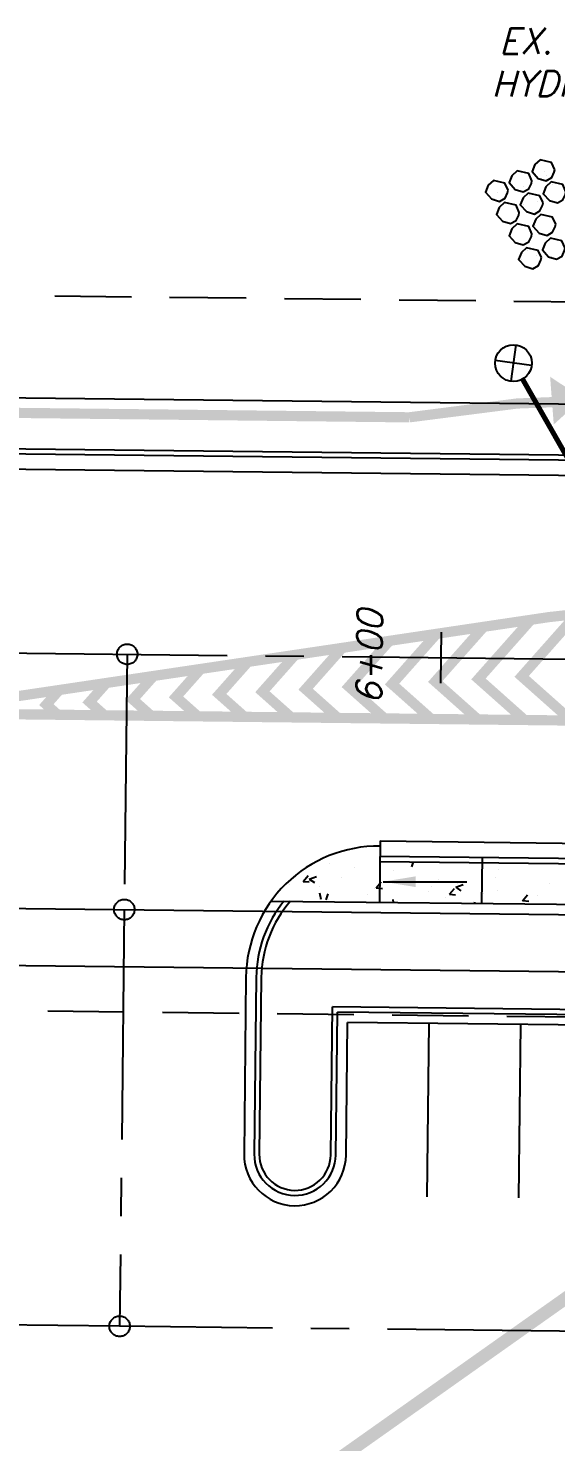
# Model space of a CAD drawing. Header units: feet. Extents: x 2168824 to 2169426, y 1509567 to 1510102.
# Drawn here: x 2169052.2 to 2169104, y 1509832.8 to 1509971.1 of the extents above; entities that cross this region are included whole.
import ezdxf
from ezdxf.enums import TextEntityAlignment as Align

# ---------------------------------------------------------------- set-up
doc = ezdxf.new("R2010")
doc.units = ezdxf.units.FT
doc.header["$LTSCALE"] = 30
doc.header["$MEASUREMENT"] = 0
for name, pattern in [('CENTER2', [1.125, 0.75, -0.125, 0.125, -0.125]), ('HIDDEN', [0.375, 0.25, -0.125]), ('HIDDEN2', [0.1875, 0.125, -0.0625])]:
    doc.linetypes.add(name, pattern=pattern)
for name, color, linetype in [('1_DRLINE', 1, 'MA_DRAINAGE_LINE'), ('3_STRIPE', 252, 'Continuous'), ('4_BNDLINE', 3, 'Continuous'), ('4_CENTERLINE', 9, 'CENTER2'), ('4_CURB', 6, 'Continuous'), ('4_EASELINE', 6, 'HIDDEN'), ('6_EX_DRAINAGE', 252, 'MA_EX_DRAINAGE_LINE'), ('6_EX_SEWER', 252, 'MA_EX_SEWER_LINE'), ('6_EX_UT_POWER_UG', 9, 'MA_EX_UGE_LINE'), ('6_EX_WATER', 252, 'MA_EX_WATER_LINE'), ('6_EX_WATER_TXT', 9, 'Continuous'), ('7_EX_CONC_HATCH', 252, 'Continuous'), ('7_EX_CURB', 9, 'Continuous'), ('7_EX_PVMT_STRIPE', 252, 'HIDDEN2'), ('8_STATIONS', 6, 'Continuous')]:
    doc.layers.add(name, color=color, linetype=linetype)
doc.styles.add('ROMANS', font='romans.shx', dxfattribs={"oblique": 15})
doc.styles.add('ROMANS15', font='romans.shx', dxfattribs={"oblique": 14.99997778074544})
doc.linetypes.add('MA_DRAINAGE_LINE', pattern='A,0.4,-0.2,["SD",ROMANS,S=0.1,R=0,X=-0.1,Y=-0.05],-0.2', length=0.8)
doc.linetypes.add('MA_EX_DRAINAGE_LINE', pattern='A,0.3,-0.2,["EX SD",ROMANS,S=0.1,R=0,X=-0.05,Y=-0.05],-0.5', length=1)
doc.linetypes.add('MA_EX_SEWER_LINE', pattern='A,0.3,-0.2,["EX SS",ROMANS,S=0.1,R=0,X=-0.05,Y=-0.05],-0.5', length=1)
doc.linetypes.add('MA_EX_UGE_LINE', pattern='A,0.3,-0.1,["EX UGE",ROMANS,S=0.1,R=0,X=-0.05,Y=-0.05],-0.6', length=1)
doc.linetypes.add('MA_EX_WATER_LINE', pattern='A,0.3,-0.2,["EX W",ROMANS,S=0.1,R=0,X=-0.05,Y=-0.05],-0.5', length=1)
doc.dimstyles.new('1_SCALE', dxfattribs={"dimscale": 30, "dimtxt": 0.08, "dimasz": 0.08, "dimexe": 0.05, "dimexo": 0.05, "dimgap": 0.02, "dimtad": 1, "dimdec": 0, "dimzin": 0, "dimdsep": 46, "dimtxsty": 'ROMANS15', "dimcen": 0.09, "dimclrd": 256, "dimclre": 256, "dimclrt": 256, "dimaunit": 1, "dimazin": 0, "dimtfac": 1, "dimtdec": 0, "dimtmove": 2, "dimatfit": 0, "dimfxl": 0, "dimtolj": 1, "dimtzin": 0, "dimlwd": -1, "dimlwe": -1, "dimarcsym": 0})

msp = doc.modelspace()

# ---------------------------------------------------------------- hatches: boundary and pattern name
at = {"layer": '6_EX_WATER', "ltscale": 0.7}
h = msp.add_hatch(color=256, dxfattribs=at)
h.paths.add_polyline_path([(2169106.599605004, 1509934.899031147), (2169109.439622945, 1509937.46357824), (2169109.797059955, 1509932.796916599)])
h.paths.add_polyline_path([(2169106.599605004, 1509934.899031147), (2169103.402150054, 1509937.001145697), (2169103.759587063, 1509932.334484055)])

# ---------------------------------------------------------------- linework, layer by layer
at = {"layer": '1_DRLINE', "const_width": 1.25}
msp.add_lwpolyline([(2168971.166288867, 1509752.270445106), (2169138.878046839, 1509870.789487751)], dxfattribs=at)
at = {"layer": '3_STRIPE'}
for p, q in [((2169091.350941021, 1509856.717627939), (2169091.542503149, 1509873.716652702)), ((2169100.350369618, 1509856.616213315), (2169100.541931629, 1509873.61522767)), ((2169078.351763097, 1509856.864234893), (2169078.351763101, 1509856.864234893))]:
    msp.add_line(p, q, dxfattribs=at)
at = {"layer": '4_BNDLINE'}
for p, q in [((2168976.001362345, 1509935.81256469), (2169121.019386232, 1509934.178355579)), ((2168975.528748197, 1509885.81471592), (2169308.989404151, 1509882.056945489))]:
    msp.add_line(p, q, dxfattribs=at)
at = {"layer": '4_CENTERLINE'}
for p, q in [((2168914.266640991, 1509911.506666359), (2169354.742821204, 1509906.542937248)), ((2169061.947700185, 1509909.842447485), (2169061.6659929, 1509884.844034715)), ((2169061.6659929, 1509884.844034716), (2169061.206359477, 1509844.056640816)), ((2169061.206359478, 1509844.056640816), (2168984.211276039, 1509844.924388003)), ((2169211.196834142, 1509842.366223626), (2169061.206359478, 1509844.056640815))]:
    msp.add_line(p, q, dxfattribs=at)
for centre in [(2169061.947700185, 1509909.842447485), (2169061.6659929, 1509884.844034716), (2169061.206359478, 1509844.056640816)]:
    msp.add_circle(centre, 1, dxfattribs=at)
at = {"layer": '4_CURB'}
for p, q in [((2169086.743283709, 1509891.561883005), (2169086.67567396, 1509885.56226394)), ((2169096.72574638, 1509889.949295325), (2169096.675039068, 1509885.449581026)), ((2169073.591987134, 1509878.209227897), (2169073.397158339, 1509860.920322341)), ((2169074.591923645, 1509878.197959606), (2169074.397094849, 1509860.90905405)), ((2169075.091891901, 1509878.19232546), (2169074.897063105, 1509860.903419904)), ((2169081.896618676, 1509860.824541864), (2169082.060008858, 1509875.323617224)), ((2169191.053087116, 1509874.095247399), (2169082.060008858, 1509875.323617224)), ((2169082.396586932, 1509860.818907718), (2169082.554342961, 1509874.818014244)), ((2169190.547484721, 1509873.600913867), (2169082.554342961, 1509874.818014244)), ((2169083.396523443, 1509860.807639427), (2169083.543011167, 1509873.806808285)), ((2169189.536279932, 1509872.612246804), (2169083.543011167, 1509873.806808285))]:
    msp.add_line(p, q, dxfattribs=at)
for centre, radius, start, end in [((2169086.591161774, 1509878.062740109), 13, 89.3543607943798, 179.3543607975628), ((2169086.591161774, 1509878.062740109), 12, 140.6721733401832, 179.3543607975628), ((2169086.591161774, 1509878.062740109), 11.5, 138.6486539620897, 179.3543607975628), ((2169078.396840893, 1509860.863980884), 5, 179.3543607965227, 269.3542945281009), ((2169078.396840893, 1509860.863980884), 4, 179.3543607965227, 269.3542945281009), ((2169078.396840893, 1509860.863980884), 3.5, 179.3543607965227, 269.3542945281009), ((2169078.396840889, 1509860.863980884), 5, 269.3542945281355, 359.3543607915348), ((2169078.396840889, 1509860.863980884), 4, 269.3542945281355, 359.3543607915348), ((2169078.396840889, 1509860.863980884), 3.5, 269.3542945281355, 359.3543607915348)]:
    msp.add_arc(centre, radius, start, end, dxfattribs=at)
at = {"layer": '4_EASELINE'}
for p, q in [((2168976.114045262, 1509945.811929798), (2169406.154844517, 1509940.965797066)), ((2168975.416065281, 1509875.815350811), (2169405.366064116, 1509870.970241311))]:
    msp.add_line(p, q, dxfattribs=at)
at = {"layer": '6_EX_DRAINAGE', "linetype": 'Continuous', "flags": 128}
for points in [[(2169101.61837608, 1509956.189175979), (2169101.301585612, 1509956.898739954), (2169100.165645075, 1509957.155817813), (2169099.66140852, 1509956.685561542), (2169099.387667489, 1509956.003330669), (2169099.992393631, 1509955.335600765), (2169100.776230184, 1509955.10470974), (2169101.321895254, 1509955.406465597), (2169101.56123126, 1509955.936672248)], [(2169103.8688767, 1509957.274644685), (2169103.552086232, 1509957.98420866), (2169102.416145695, 1509958.241286519), (2169101.91190914, 1509957.771030248), (2169101.638168109, 1509957.088799375), (2169102.24289425, 1509956.421069471), (2169103.026730804, 1509956.190178446), (2169103.572395874, 1509956.491934303), (2169103.81173188, 1509957.022140954)], [(2169099.290269842, 1509955.258768399), (2169098.973479374, 1509955.968332374), (2169097.837538837, 1509956.225410233), (2169097.333302282, 1509955.755153961), (2169097.059561251, 1509955.072923089), (2169097.664287393, 1509954.405193185), (2169098.448123946, 1509954.17430216), (2169098.993789016, 1509954.476058017), (2169099.233125022, 1509955.006264668)], [(2169104.955324201, 1509955.103701441), (2169104.638533733, 1509955.813265416), (2169103.502593196, 1509956.070343275), (2169102.99835664, 1509955.600087004), (2169102.724615609, 1509954.917856131), (2169103.329341751, 1509954.250126227), (2169104.113178305, 1509954.019235202), (2169104.658843374, 1509954.320991059), (2169104.89817938, 1509954.85119771)], [(2169102.704823581, 1509954.018232735), (2169102.388033113, 1509954.72779671), (2169101.252092576, 1509954.984874569), (2169100.74785602, 1509954.514618298), (2169100.474114989, 1509953.832387425), (2169101.078841131, 1509953.164657521), (2169101.862677685, 1509952.933766496), (2169102.408342754, 1509953.235522353), (2169102.64767876, 1509953.765729004)], [(2169100.376717343, 1509953.087825155), (2169100.059926875, 1509953.79738913), (2169098.923986338, 1509954.054466989), (2169098.419749782, 1509953.584210717), (2169098.146008751, 1509952.901979845), (2169098.750734893, 1509952.234249941), (2169099.534571447, 1509952.003358916), (2169100.080236516, 1509952.305114773), (2169100.319572522, 1509952.835321424)], [(2169103.946482318, 1509951.924820054), (2169103.62969185, 1509952.634384029), (2169102.493751313, 1509952.891461888), (2169101.989514757, 1509952.421205616), (2169101.715773726, 1509951.738974744), (2169102.320499868, 1509951.07124484), (2169103.104336422, 1509950.840353815), (2169103.650001491, 1509951.142109672), (2169103.889337497, 1509951.672316323)], [(2169101.61837608, 1509950.994412474), (2169101.301585612, 1509951.703976448), (2169100.165645075, 1509951.961054308), (2169099.661408519, 1509951.490798036), (2169099.387667488, 1509950.808567164), (2169099.99239363, 1509950.14083726), (2169100.776230184, 1509949.909946234), (2169101.321895253, 1509950.211702092), (2169101.561231259, 1509950.741908743)], [(2169104.877718583, 1509949.598804019), (2169104.560928115, 1509950.308367994), (2169103.424987578, 1509950.565445853), (2169102.920751023, 1509950.095189582), (2169102.647009992, 1509949.412958709), (2169103.251736133, 1509948.745228806), (2169104.035572687, 1509948.51433778), (2169104.581237757, 1509948.816093638), (2169104.820573763, 1509949.346300288)], [(2169102.549612345, 1509948.668396439), (2169102.232821877, 1509949.377960414), (2169101.09688134, 1509949.635038273), (2169100.592644785, 1509949.164782002), (2169100.318903754, 1509948.482551129), (2169100.923629895, 1509947.814821225), (2169101.707466449, 1509947.5839302), (2169102.253131519, 1509947.885686057), (2169102.492467524, 1509948.415892708)]]:
    msp.add_lwpolyline(points, close=True, dxfattribs=at)
at = {"layer": '6_EX_DRAINAGE', "linetype": 'Continuous', "const_width": 0.009374999999999998, "flags": 128}
for points in [[(2169100.26202677, 1509956.914706576, 1), (2169100.255903215, 1509956.907607795, 1)], [(2169101.924762939, 1509957.130628501, 1), (2169101.918639384, 1509957.123529719, 1)], [(2169102.512527389, 1509958.000175282, 1), (2169102.506403835, 1509957.993076501, 1)], [(2169102.819947112, 1509957.093109815, 1), (2169102.813823557, 1509957.086011034, 1)], [(2169103.358345248, 1509957.448433644, 1), (2169103.352221693, 1509957.441334863, 1)], [(2169097.933920532, 1509955.984298996, 1), (2169097.927796977, 1509955.977200215, 1)], [(2169099.674262319, 1509956.045159795, 1), (2169099.668138764, 1509956.038061013, 1)], [(2169100.569446492, 1509956.007641109, 1), (2169100.563322937, 1509956.000542328, 1)], [(2169100.834197402, 1509955.624589076, 1), (2169100.828073847, 1509955.617490294, 1)], [(2169101.107844628, 1509956.362964938, 1), (2169101.101721073, 1509956.355866157, 1)], [(2169102.564397114, 1509956.447400307, 1), (2169102.558273559, 1509956.440301526, 1)], [(2169103.084698021, 1509956.710057782, 1), (2169103.078574467, 1509956.702959, 1)], [(2169103.59897489, 1509955.829232038, 1), (2169103.592851335, 1509955.822133257, 1)], [(2169097.346156081, 1509955.114752214, 1), (2169097.340032526, 1509955.107653433, 1)], [(2169097.985790256, 1509954.431524021, 1), (2169097.979666701, 1509954.42442524, 1)], [(2169098.241340254, 1509955.077233528, 1), (2169098.235216699, 1509955.070134747, 1)], [(2169098.506091163, 1509954.694181495, 1), (2169098.499967609, 1509954.687082714, 1)], [(2169098.77973839, 1509955.432557358, 1), (2169098.773614835, 1509955.425458577, 1)], [(2169100.313896494, 1509955.361931601, 1), (2169100.307772939, 1509955.35483282, 1)], [(2169101.34847427, 1509954.743763332, 1), (2169101.342350715, 1509954.736664551, 1)], [(2169102.194292129, 1509954.192021694, 1), (2169102.188168574, 1509954.184922913, 1)], [(2169103.01121044, 1509954.959685256, 1), (2169103.005086885, 1509954.952586475, 1)], [(2169103.650844615, 1509954.276457063, 1), (2169103.64472106, 1509954.269358282, 1)], [(2169103.906394613, 1509954.922166571, 1), (2169103.900271057, 1509954.915067789, 1)], [(2169098.432603582, 1509952.94380897, 1), (2169098.426480027, 1509952.936710189, 1)], [(2169099.020368032, 1509953.813355752, 1), (2169099.014244477, 1509953.80625697, 1)], [(2169099.327787755, 1509952.906290284, 1), (2169099.321664199, 1509952.899191503, 1)], [(2169099.866185891, 1509953.261614114, 1), (2169099.860062336, 1509953.254515333, 1)], [(2169100.76070982, 1509953.87421655, 1), (2169100.754586265, 1509953.867117769, 1)], [(2169101.400343995, 1509953.190988357, 1), (2169101.39422044, 1509953.183889576, 1)], [(2169101.655893993, 1509953.836697865, 1), (2169101.649770437, 1509953.829599083, 1)], [(2169101.920644902, 1509953.453645831, 1), (2169101.914521347, 1509953.44654705, 1)], [(2169099.072237757, 1509952.260580777, 1), (2169099.066114202, 1509952.253481996, 1)], [(2169099.592538664, 1509952.523238251, 1), (2169099.586415109, 1509952.51613947, 1)], [(2169100.262026769, 1509951.71994307, 1), (2169100.255903214, 1509951.712844289, 1)], [(2169102.002368557, 1509951.780803869, 1), (2169101.996245002, 1509951.773705088, 1)], [(2169102.590133007, 1509952.650350651, 1), (2169102.584009452, 1509952.643251869, 1)], [(2169102.89755273, 1509951.743285183, 1), (2169102.891429174, 1509951.736186402, 1)], [(2169103.162303639, 1509951.36023315, 1), (2169103.156180084, 1509951.353134369, 1)], [(2169103.435950866, 1509952.098609013, 1), (2169103.429827311, 1509952.091510232, 1)], [(2169099.674262319, 1509950.850396289, 1), (2169099.668138764, 1509950.843297508, 1)], [(2169100.313896494, 1509950.167168095, 1), (2169100.307772939, 1509950.160069315, 1)], [(2169100.569446492, 1509950.812877603, 1), (2169100.563322936, 1509950.805778822, 1)], [(2169100.834197401, 1509950.42982557, 1), (2169100.828073846, 1509950.422726789, 1)], [(2169101.107844628, 1509951.168201433, 1), (2169101.101721073, 1509951.161102652, 1)], [(2169102.642002732, 1509951.097575676, 1), (2169102.635879177, 1509951.090476895, 1)], [(2169103.521369272, 1509950.324334616, 1), (2169103.515245717, 1509950.317235835, 1)], [(2169101.193263034, 1509949.393927036, 1), (2169101.187139479, 1509949.386828255, 1)], [(2169102.039080893, 1509948.842185398, 1), (2169102.032957338, 1509948.835086617, 1)], [(2169102.933604822, 1509949.454787835, 1), (2169102.927481267, 1509949.447689054, 1)], [(2169103.573238997, 1509948.771559641, 1), (2169103.567115442, 1509948.76446086, 1)], [(2169103.828788995, 1509949.417269149, 1), (2169103.822665439, 1509949.410170368, 1)], [(2169100.605498584, 1509948.524380255, 1), (2169100.599375029, 1509948.517281473, 1)], [(2169101.245132759, 1509947.841152061, 1), (2169101.239009204, 1509947.83405328, 1)], [(2169101.500682757, 1509948.486861569, 1), (2169101.494559201, 1509948.479762787, 1)], [(2169101.765433666, 1509948.103809536, 1), (2169101.759310111, 1509948.096710754, 1)]]:
    msp.add_lwpolyline(points, format="xyb", close=True, dxfattribs=at)
at = {"layer": '6_EX_SEWER'}
for p, q in [((2169100.04217614, 1509940.126946295), (2169099.567440677, 1509936.558385488)), ((2169101.589088812, 1509938.105298161), (2169098.020528005, 1509938.580033622))]:
    msp.add_line(p, q, dxfattribs=at)
at = {"layer": '6_EX_SEWER', "ltscale": 0.65, "const_width": 0.5}
msp.add_lwpolyline([(2169100.697572081, 1509936.779664604), (2169116.433818931, 1509909.229513493)], dxfattribs=at)
at = {"layer": '6_EX_SEWER'}
msp.add_circle((2169099.804808408, 1509938.342665891), 1.8, dxfattribs=at)
at = {"layer": '6_EX_UT_POWER_UG'}
msp.add_line((2168975.466064481, 1509880.252227913), (2169119.687710695, 1509878.626993187), dxfattribs=at)
at = {"layer": '6_EX_WATER', "const_width": 1, "flags": 128}
msp.add_lwpolyline([(2168889.015392079, 1509935.292714949), (2169089.603786579, 1509933.032282948, -0.112016003867861), (2169142.414734469, 1509930.328187544), (2169174.726460873, 1509927.378089166, 0.01994758675112449), (2169182.373269828, 1509926.986545535)], format="xyb", dxfattribs=at)
at = {"layer": '7_EX_CONC_HATCH'}
for p, q in [((2169081.806237143, 1509889.401925614), (2169081.806237143, 1509889.401925614)), ((2169089.855089978, 1509889.023601041), (2169090.023259634, 1509889.524793947)), ((2169093.23566325, 1509889.375843274), (2169093.23566325, 1509889.375843274)), ((2169078.413363482, 1509887.992815706), (2169078.413363482, 1509887.992815706)), ((2169079.191343687, 1509887.602937101), (2169079.673434394, 1509888.177470433)), ((2169079.793253315, 1509887.833518551), (2169080.493438635, 1509888.102294513)), ((2169079.794172263, 1509887.833196894), (2169080.291594806, 1509887.497681152)), ((2169082.990729198, 1509887.98589426), (2169082.990729198, 1509887.98589426)), ((2169084.245225176, 1509888.993865529), (2169084.245225176, 1509888.993865529)), ((2169088.041794423, 1509888.626080238), (2169088.041794423, 1509888.626080238)), ((2169092.473238214, 1509887.799247178), (2169092.473238214, 1509887.799247178)), ((2169098.072480827, 1509887.945637719), (2169098.072480827, 1509887.945637719)), ((2169098.305099907, 1509888.800297002), (2169098.305099907, 1509888.800297002)), ((2169077.856361872, 1509887.281788331), (2169077.856361872, 1509887.281788331)), ((2169079.192051247, 1509887.603439702), (2169079.789768066, 1509887.551146257)), ((2169080.825948087, 1509887.106265344), (2169080.825948087, 1509887.106265344)), ((2169080.94909856, 1509885.84168415), (2169080.833472942, 1509886.468510999)), ((2169081.452863692, 1509885.798296073), (2169081.655626934, 1509886.402587601)), ((2169086.164172449, 1509886.880716627), (2169086.164172449, 1509886.880716627)), ((2169086.363945513, 1509886.975415751), (2169086.84603622, 1509887.549949083)), ((2169086.364653073, 1509886.975918354), (2169086.962369892, 1509886.923624909)), ((2169086.641376521, 1509886.798197355), (2169086.641376521, 1509886.798197355)), ((2169091.50239681, 1509886.65516791), (2169091.50239681, 1509886.65516791)), ((2169091.781763181, 1509887.11744903), (2169091.781763181, 1509887.11744903)), ((2169093.536547339, 1509886.347894401), (2169094.018638046, 1509886.922427733)), ((2169093.5372549, 1509886.348397007), (2169094.134971719, 1509886.296103561)), ((2169094.164547675, 1509887.03264119), (2169094.864732995, 1509887.301417152)), ((2169094.165466627, 1509887.032319535), (2169094.66288917, 1509886.696803792)), ((2169094.285161456, 1509887.447027665), (2169094.285161456, 1509887.447027665)), ((2169096.840621172, 1509886.429619192), (2169096.840621172, 1509886.429619192)), ((2169098.248432023, 1509886.751010665), (2169098.248432023, 1509886.751010665)), ((2169103.299497249, 1509887.391196644), (2169103.299497249, 1509887.391196644)), ((2169080.809514827, 1509885.797147532), (2169080.809514827, 1509885.797147532)), ((2169081.678940044, 1509885.787387131), (2169081.678940044, 1509885.787387131)), ((2169085.466259414, 1509886.285997185), (2169085.466259414, 1509886.285997185)), ((2169088.060365793, 1509885.546659839), (2169088.006074221, 1509885.840984016)), ((2169093.114064697, 1509886.046904736), (2169093.114064697, 1509886.046904736)), ((2169095.97851275, 1509885.457430186), (2169096.026920532, 1509885.601699)), ((2169100.709149165, 1509885.720373051), (2169101.191239872, 1509886.294906383)), ((2169100.709856726, 1509885.720875659), (2169101.307573545, 1509885.668582213)), ((2169102.178845534, 1509886.204070475), (2169102.178845534, 1509886.204070475))]:
    msp.add_line(p, q, dxfattribs=at)
at = {"layer": '7_EX_CURB'}
for p, q in [((2168964.134395914, 1509930.94597615), (2169111.334506358, 1509929.28717709)), ((2168964.128761768, 1509930.446007895), (2169111.328872212, 1509928.787208835)), ((2168964.111859331, 1509928.946103129), (2169111.311969775, 1509927.287304069)), ((2169086.743283709, 1509891.561883005), (2169110.987971393, 1509891.288669453)), ((2169086.720747126, 1509889.562009984), (2169110.96543481, 1509889.288796431)), ((2169086.726381272, 1509890.061978239), (2169110.971068956, 1509889.788764686)), ((2169076.057967822, 1509885.681914944), (2169110.838701536, 1509885.289970616))]:
    msp.add_line(p, q, dxfattribs=at)
at = {"layer": '7_EX_PVMT_STRIPE', "const_width": 0.9999999999999999}
for points in [[(2169106.101348395, 1509913.855372344), (2169100.612873695, 1509907.674971079), (2169105.481417645, 1509903.351484763)], [(2169096.897680774, 1509912.527398331), (2169092.142470672, 1509907.172703604), (2169096.329289207, 1509903.454620162)], [(2169101.520019626, 1509913.214475428), (2169096.377672183, 1509907.423837342), (2169100.905353426, 1509903.403052463)], [(2169087.653003071, 1509911.153244135), (2169083.672067648, 1509906.670436129), (2169087.17716077, 1509903.55775556)], [(2169092.275341923, 1509911.840321233), (2169087.907269159, 1509906.921569867), (2169091.75322499, 1509903.506187861)], [(2169078.408325369, 1509909.77908994), (2169075.201664625, 1509906.168168654), (2169078.025032334, 1509903.660890959)], [(2169083.03066422, 1509910.466167038), (2169079.436866136, 1509906.419302392), (2169082.601096552, 1509903.60932326)], [(2169069.163647667, 1509908.404935746), (2169066.731261601, 1509905.665901179), (2169068.872903896, 1509903.764026357)], [(2169073.785986518, 1509909.092012843), (2169070.966463112, 1509905.917034917), (2169073.448968115, 1509903.712458658)], [(2169059.918969964, 1509907.030781551), (2169058.260858577, 1509905.163633704), (2169059.720775459, 1509903.867161756)], [(2169064.541308816, 1509907.717858648), (2169062.496060089, 1509905.414767442), (2169064.296839678, 1509903.815594056)], [(2169055.296631113, 1509906.343704453), (2169054.025657065, 1509904.912499967), (2169055.144711241, 1509903.918729455)]]:
    msp.add_lwpolyline(points, dxfattribs=at)
at = {"layer": '7_EX_PVMT_STRIPE', "linetype": 'Continuous', "ltscale": 0.7, "const_width": 1}
msp.add_lwpolyline([(2169127.10545246, 1509914.153155099, 0.05972361415930176), (2169103.310418118, 1509913.48060516)], format="xyb", dxfattribs=at)
for points in [[(2169040.121466815, 1509904.0880265), (2169103.310418118, 1509913.48060516)], [(2169040.121466818, 1509904.0880265), (2169111.123190891, 1509903.287907582)]]:
    msp.add_lwpolyline(points, dxfattribs=at)
at = {"layer": '8_STATIONS'}
msp.add_line((2169092.714790545, 1509911.995891666), (2169092.658449088, 1509906.996209112), dxfattribs=at)

# ---------------------------------------------------------------- texts
at = {"layer": '6_EX_WATER_TXT', "insert": (2169112.44245838, 1509967.781995983), "char_height": 2.500012187498437, "attachment_point": 6, "style": 'ROMANS15'}
msp.add_mtext('EX. FIRE \\PHYDRANT', dxfattribs=at)
at = {"layer": '8_STATIONS', "style": 'ROMANS15', "oblique": 14.99997778074544}
msp.add_text('6+00', height=2.5, rotation=89.35436079452234, dxfattribs=at).set_placement((2169087.686937263, 1509909.552391846), align=Align.BOTTOM_CENTER)

# ---------------------------------------------------------------- leaders
at = {"layer": '4_CURB'}
msp.add_leader([(2169087.030097951, 1509887.577300415), (2169095.225795376, 1509887.577300415)], dimstyle='1_SCALE', override={"dimscale": 40, "dimgap": 0.02, "dimtad": 0}, dxfattribs=at)

doc.saveas('drawing.dxf')
